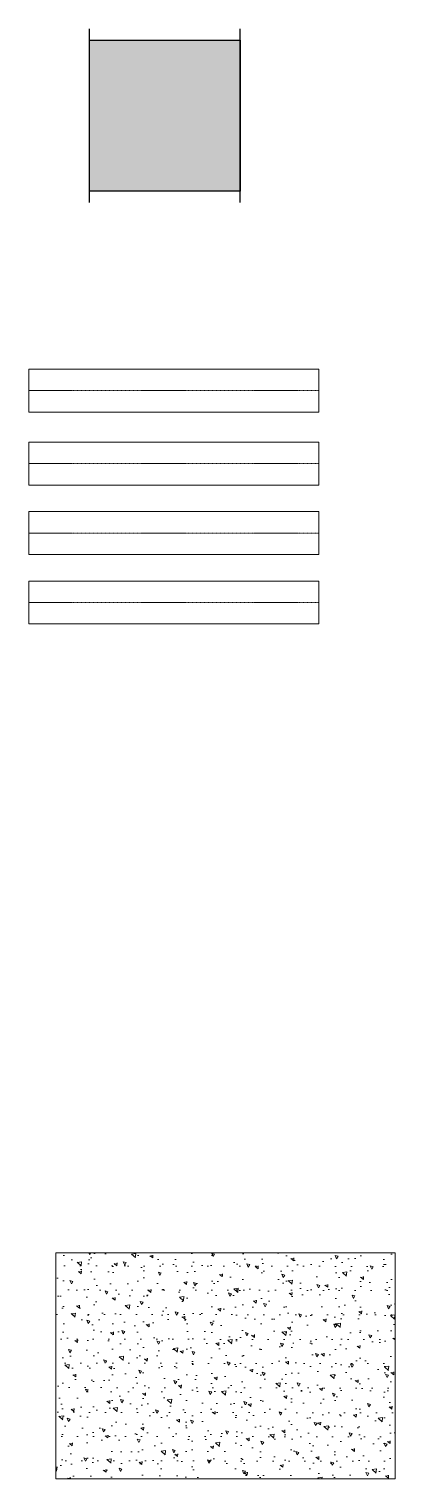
# Model space of a CAD drawing. Header units: millimetres. Extents: x 127492 to 142443, y 116686 to 152629.
# Drawn here: x 128444 to 129416, y 121622 to 125470 of the extents above; entities that cross this region are included whole.
import ezdxf

# ---------------------------------------------------------------- set-up
doc = ezdxf.new("R2010")
doc.units = ezdxf.units.MM
doc.linetypes.add('Vsdd', pattern=[3.5500000000000003, 1.5, -0.85, 0.35, -0.85])
doc.layers.get('0').update_dxf_attribs({"lineweight": 0})
for name, color, linetype, lineweight in [('BW-PenoShade', 223, 'Continuous', 0), ('BW-PenoWall', 210, 'Continuous', 0), ('Hvac-BWPeno', 200, 'Continuous', 0), ('Hvacequip', 4, 'Continuous', 25), ('Hvacequip-Shading', 253, 'Continuous', 0)]:
    doc.layers.add(name, color=color, linetype=linetype, lineweight=lineweight)

# ---------------------------------------------------------------- blocks, each defined once
blk = doc.blocks.new('TBH RECFAN')
at = {"layer": 'Hvacequip-Shading'}
h = blk.add_hatch(color=256, dxfattribs=at)
h.dxf.hatch_style = 1
h.paths.add_polyline_path([(0, 400), (400, 400), (400, 0), (0, 0)])
at = {"layer": 'Hvacequip'}
for p, q in [((0, -30), (0, 430)), ((400, -30), (400, 430))]:
    blk.add_line(p, q, dxfattribs=at)
blk.add_lwpolyline([(0, 400), (400, 400), (400, 0), (0, 0)], close=True, dxfattribs=at)
blk = doc.blocks.new('Concrete pad')
at = {"layer": 'BW-PenoShade', "linetype": 'Continuous'}
h = blk.add_hatch(dxfattribs=at)
h.set_pattern_fill('AR-CONC', color=9, scale=0.5, angle=91.99999999999977, style=0)
h.set_pattern_definition([(141.9999999999998, (23747.68828991553, -123197.4313157314), (4.785611311890442, 91.31497654066123), [9.525, -104.775]), (86.99999999999976, (23747.68828991553, -123197.4313157314), (-94.85524045064665, -20.94486991264593), [7.619999999999997, -83.82029208499996]), (192.4514446999998, (23748.08708989584, -123189.8217587763), (-90.06962523877206, 70.37010652371855), [8.095004399999995, -89.04512229999996]), (138.1841999999998, (23722.30376290925, -123198.3177629477), (16.27809739438262, 136.1905814748913), [14.28749999999999, -157.1624999999999]), (188.6355576099998, (23723.6602577202, -123186.9685583327), (-127.7803420406682, 114.312233323987), [12.14251157, -133.56780408]), (83.18415116999982, (23722.30376290925, -123198.3177629477), (-127.7803420348126, 114.3122333309326), [11.429983535, -125.72986596]), (112.9999999999998, (23728.2066710527, -123185.4038876405), (48.45581752165851, 77.5455179126828), [9.525, -104.775]), (57.99999999999979, (23728.2066710527, -123185.4038876405), (-93.1163117372381, 27.66815645274353), [7.619999999999997, -83.81999999999995]), (163.4514449999998, (23732.24465587179, -123178.9417611497), (-44.6604946847277, 105.2136741799086), [8.0950044, -89.04496879999999]), (129.4999999999998, (23747.68828991553, -123197.4313157314), (-42.30566046351581, 0.0678967283048475), [0, -82.804, 0, -85.09, 0, -84.1375]), (99.49999999999979, (23747.68828991553, -123197.4313157314), (-51.22576005508463, 31.64135306839605), [0, -48.514, 0, -80.899, 0, -32.0675]), (59.49999999999979, (23748.67667856164, -123225.7350633434), (0.4966053338513654, 67.8539636609564), [0, -31.75, 0, -99.06, 0, -131.445]), (49.49999999999979, (23749.11990216976, -123238.4273268466), (-15.29031788966063, 73.57578667553018), [0, -41.275, 0, -65.786, 0, -93.345])])
h.paths.add_polyline_path([(0, 600), (0, 0), (900, 0), (900, 600)])
at = {"layer": 'BW-PenoWall', "linetype": 'Continuous', "flags": 128}
blk.add_lwpolyline([(0, 600), (0, 0), (900, 0), (900, 600), (0, 600)], dxfattribs=at)

msp = doc.modelspace()

# ---------------------------------------------------------------- linework, layer by layer
at = {"color": 170, "linetype": 'Continuous'}
for p, q in [((128444.300572184, 124567.4471151049), (128444.300572184, 124510.4471151049)), ((128444.300572184, 124567.4471151049), (129213.3561150895, 124567.4471151049)), ((129213.3561150895, 124567.4471151049), (129213.3561150895, 124510.4471151049)), ((128444.300572184, 124453.4471151049), (128444.300572184, 124510.4471151049)), ((129213.3561150895, 124453.4471151049), (129213.3561150895, 124510.4471151049)), ((128444.300572184, 124453.4471151049), (129213.3561150895, 124453.4471151049)), ((128444.300572184, 124374.0282012811), (128444.300572184, 124317.0282012811)), ((128444.300572184, 124374.0282012811), (129213.3561150895, 124374.0282012811)), ((129213.3561150895, 124374.0282012811), (129213.3561150895, 124317.0282012811)), ((128444.300572184, 124260.0282012811), (128444.300572184, 124317.0282012811)), ((129213.3561150895, 124260.0282012811), (129213.3561150895, 124317.0282012811)), ((128444.300572184, 124260.0282012811), (129213.3561150895, 124260.0282012811))]:
    msp.add_line(p, q, dxfattribs=at)
at = {"color": 8, "linetype": 'Vsdd'}
for p, q in [((128444.300572184, 124510.4471151049), (129213.3561150895, 124510.4471151049)), ((128444.300572184, 124317.0282012811), (129213.3561150895, 124317.0282012811)), ((128444.300572184, 124132.6510373903), (129213.3561150895, 124132.6510373903)), ((128444.300572184, 123948.2738734995), (129213.3561150895, 123948.2738734995))]:
    msp.add_line(p, q, dxfattribs=at)
at = {"color": 80, "linetype": 'Continuous'}
for p, q in [((128444.300572184, 124189.6510373903), (128444.300572184, 124132.6510373903)), ((128444.300572184, 124189.6510373903), (129213.3561150895, 124189.6510373903)), ((129213.3561150895, 124189.6510373903), (129213.3561150895, 124132.6510373903)), ((128444.300572184, 124075.6510373903), (128444.300572184, 124132.6510373903)), ((129213.3561150895, 124075.6510373903), (129213.3561150895, 124132.6510373903)), ((128444.300572184, 124075.6510373903), (129213.3561150895, 124075.6510373903))]:
    msp.add_line(p, q, dxfattribs=at)
at = {"color": 10, "linetype": 'Continuous'}
for p, q in [((128444.300572184, 124005.2738734995), (128444.300572184, 123948.2738734995)), ((128444.300572184, 124005.2738734995), (129213.3561150895, 124005.2738734995)), ((129213.3561150895, 124005.2738734995), (129213.3561150895, 123948.2738734995)), ((128444.300572184, 123891.2738734995), (128444.300572184, 123948.2738734995)), ((129213.3561150895, 123891.2738734995), (129213.3561150895, 123948.2738734995)), ((128444.300572184, 123891.2738734995), (129213.3561150895, 123891.2738734995))]:
    msp.add_line(p, q, dxfattribs=at)

# ---------------------------------------------------------------- block references
at = {"layer": 'Hvac-BWPeno'}
msp.add_blockref('Concrete pad', (128515.9593500877, 121622.3729850262), dxfattribs=at)
at = {"layer": 'Hvacequip'}
msp.add_blockref('TBH RECFAN', (128605.2828325356, 125040.0640850148), dxfattribs=at)

doc.saveas('drawing.dxf')
